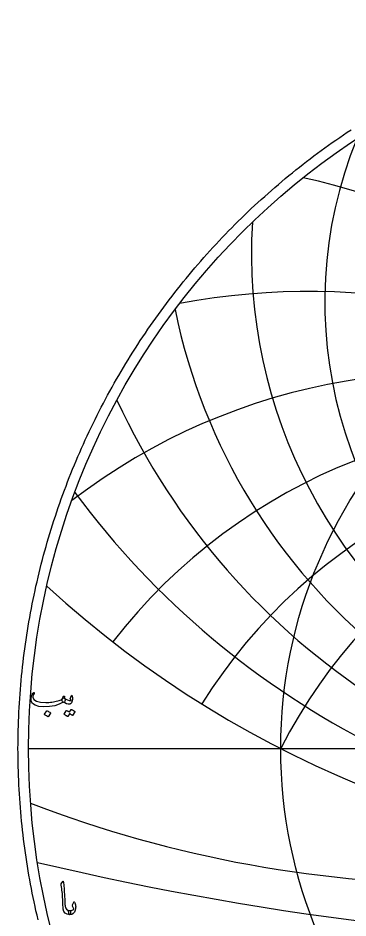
# Model space of a CAD drawing. Header units: millimetres. Extents: x -69 to 69, y -69 to 71.
# Drawn here: x -68.9 to -38.2, y -15.8 to 68 of the extents above; entities that cross this region are included whole.
import ezdxf

# ---------------------------------------------------------------- set-up
doc = ezdxf.new("R2010")
doc.units = ezdxf.units.MM
for name, color, linetype in [('CUT_OUTER', 1, 'Continuous'), ('ENGRAVE', 7, 'Continuous'), ('ENGRAVE_FINE', 8, 'Continuous'), ('TEXT', 5, 'Continuous')]:
    doc.layers.add(name, color=color, linetype=linetype)

msp = doc.modelspace()

# ---------------------------------------------------------------- linework, layer by layer
at = {"layer": 'CUT_OUTER'}
msp.add_lwpolyline([(-67.0672, -15.9274), (-67.1636, -15.5156), (-67.2576, -15.1032), (-67.349, -14.6902), (-67.4379, -14.2767), (-67.5242, -13.8626), (-67.608, -13.4481), (-67.6892, -13.033), (-67.7679, -12.6174), (-67.8441, -12.2013), (-67.9177, -11.7848), (-67.9887, -11.3679), (-68.0572, -10.9505), (-68.1231, -10.5327), (-68.1864, -10.1145), (-68.2472, -9.6959), (-68.3054, -9.277), (-68.361, -8.8577), (-68.4141, -8.4381), (-68.4646, -8.0181), (-68.5125, -7.5979), (-68.5578, -7.1774), (-68.6006, -6.7566), (-68.6407, -6.3355), (-68.6783, -5.9142), (-68.7133, -5.4927), (-68.7457, -5.071), (-68.7755, -4.6491), (-68.8028, -4.227), (-68.8274, -3.8047), (-68.8495, -3.3824), (-68.8689, -2.9598), (-68.8858, -2.5372), (-68.9001, -2.1145), (-68.9117, -1.6917), (-68.9208, -1.2688), (-68.9273, -0.8459), (-68.9312, -0.423), (-68.9325, 0), (-68.9312, 0.423), (-68.9273, 0.8459), (-68.9208, 1.2688), (-68.9117, 1.6917), (-68.9001, 2.1145), (-68.8858, 2.5372), (-68.8689, 2.9598), (-68.8495, 3.3824), (-68.8274, 3.8047), (-68.8028, 4.227), (-68.7755, 4.6491), (-68.7457, 5.071), (-68.7133, 5.4927), (-68.6783, 5.9142), (-68.6407, 6.3355), (-68.6006, 6.7566), (-68.5578, 7.1774), (-68.5125, 7.5979), (-68.4646, 8.0181), (-68.4141, 8.4381), (-68.361, 8.8577), (-68.3054, 9.277), (-68.2472, 9.6959), (-68.1864, 10.1145), (-68.1231, 10.5327), (-68.0572, 10.9505), (-67.9887, 11.3679), (-67.9177, 11.7848), (-67.8441, 12.2013), (-67.7679, 12.6174), (-67.6892, 13.033), (-67.608, 13.4481), (-67.5242, 13.8626), (-67.4379, 14.2767), (-67.349, 14.6902), (-67.2576, 15.1032), (-67.1636, 15.5156), (-67.0672, 15.9274), (-66.9682, 16.3386), (-66.8667, 16.7492), (-66.7626, 17.1592), (-66.6561, 17.5685), (-66.5471, 17.9772), (-66.4355, 18.3852), (-66.3214, 18.7925), (-66.2049, 19.1991), (-66.0858, 19.6049), (-65.9643, 20.01), (-65.8403, 20.4144), (-65.7138, 20.818), (-65.5848, 21.2208), (-65.4534, 21.6229), (-65.3194, 22.0241), (-65.1831, 22.4245), (-65.0443, 22.824), (-64.903, 23.2227), (-64.7593, 23.6205), (-64.6131, 24.0174), (-64.4645, 24.4134), (-64.3135, 24.8085), (-64.1601, 25.2026), (-64.0042, 25.5958), (-63.846, 25.9881), (-63.6853, 26.3793), (-63.5223, 26.7696), (-63.3568, 27.1589), (-63.189, 27.5471), (-63.0188, 27.9343), (-62.8462, 28.3204), (-62.6712, 28.7055), (-62.4939, 29.0895), (-62.3142, 29.4724), (-62.1322, 29.8542), (-61.9479, 30.2349), (-61.7612, 30.6144), (-61.5722, 30.9928), (-61.3809, 31.37), (-61.1872, 31.7461), (-60.9913, 32.1209), (-60.793, 32.4946), (-60.5925, 32.867), (-60.3897, 33.2381), (-60.1846, 33.6081), (-59.9773, 33.9767), (-59.7677, 34.3441), (-59.5558, 34.7102), (-59.3417, 35.0749), (-59.1254, 35.4384), (-58.9068, 35.8005), (-58.686, 36.1613), (-58.4631, 36.5207), (-58.2379, 36.8787), (-58.0105, 37.2354), (-57.7809, 37.5906), (-57.5492, 37.9444), (-57.3153, 38.2968), (-57.0792, 38.6478), (-56.841, 38.9973), (-56.6006, 39.3453), (-56.3582, 39.6919), (-56.1136, 40.037), (-55.8668, 40.3805), (-55.618, 40.7225), (-55.3671, 41.063), (-55.1141, 41.402), (-54.859, 41.7394), (-54.6019, 42.0752), (-54.3427, 42.4095), (-54.0814, 42.7421), (-53.8182, 43.0731), (-53.5529, 43.4025), (-53.2855, 43.7303), (-53.0162, 44.0564), (-52.7449, 44.3809), (-52.4716, 44.7037), (-52.1963, 45.0248), (-51.919, 45.3443), (-51.6398, 45.662), (-51.3587, 45.978), (-51.0756, 46.2922), (-50.7906, 46.6048), (-50.5037, 46.9155), (-50.2149, 47.2245), (-49.9242, 47.5318), (-49.6316, 47.8372), (-49.3371, 48.1408), (-49.0408, 48.4426), (-48.7426, 48.7426), (-48.4426, 49.0408), (-48.1408, 49.3371), (-47.8372, 49.6316), (-47.5318, 49.9242), (-47.2245, 50.2149), (-46.9155, 50.5037), (-46.6048, 50.7906), (-46.2922, 51.0756), (-45.978, 51.3587), (-45.662, 51.6398), (-45.3443, 51.919), (-45.0248, 52.1963), (-44.7037, 52.4716), (-44.3809, 52.7449), (-44.0564, 53.0162), (-43.7303, 53.2855), (-43.4025, 53.5529), (-43.0731, 53.8182), (-42.7421, 54.0814), (-42.4095, 54.3427), (-42.0752, 54.6019), (-41.7394, 54.859), (-41.402, 55.1141), (-41.063, 55.3671), (-40.7225, 55.618), (-40.3805, 55.8668), (-40.037, 56.1136), (-39.6919, 56.3582), (-39.3453, 56.6006), (-38.9973, 56.841), (-38.6478, 57.0792), (-38.2968, 57.3153), (-37.9444, 57.5492)], dxfattribs=at)
at = {"layer": 'ENGRAVE'}
msp.add_lwpolyline([(-67.95, 0), (67.95, 0)], dxfattribs=at)
for radius in [67.95, 44.4794]:
    msp.add_circle((0, 0), radius, dxfattribs=at)
for centre, radius, start, end in [((0, 41.5428), 40.378, 157.921197, 22.078803), ((0, 46.0441), 47.2088, 176.459436, 3.540564), ((0, 51.941), 55.4416, 191.562988, 348.437012), ((0, 59.875), 65.7308, 204.693673, 335.306327), ((0, -22.6634), 49.9203, 27, 153), ((0, -22.6634), 49.9203, 27, 153), ((0, 70.958), 79.2018, 216.531385, 323.468615), ((0, 87.2956), 97.9742, 227.454482, 312.545518), ((-27.043, 100.9257), 113.5593, 248.988855, 270.408491)]:
    msp.add_arc(centre, radius, start, end, dxfattribs=at)
at = {"layer": 'ENGRAVE_FINE'}
for centre, radius, start, end in [((-59.4927, -22.6634), 77.6623, 9.987816, 77.288475), ((-59.4927, -22.6634), 77.6623, 9.987816, 77.288475), ((-41.8881, -22.6634), 65.1664, 12.775396, 100.613681), ((-41.8881, -22.6634), 65.1664, 12.775396, 100.613681), ((-28.8215, -22.6634), 57.643, 15.782919, 127.503789), ((-28.8215, -22.6634), 57.643, 15.782919, 127.503789), ((-18.1695, -22.6634), 53.1241, 19.084968, 142.149598), ((-18.1695, -22.6634), 53.1241, 19.084968, 142.149598), ((-8.8023, -22.6634), 50.6904, 22.779587, 148.066789), ((-8.8023, -22.6634), 50.6904, 22.779587, 148.066789), ((0, 273.3699), 291.7938, 256.701805, 283.298195)]:
    msp.add_arc(centre, radius, start, end, dxfattribs=at)
at = {"layer": 'TEXT'}
for points in [[(-64.6279, 4.6846), (-64.6237, 4.6825), (-64.6198, 4.6803), (-64.6162, 4.6782), (-64.6129, 4.676), (-64.6095, 4.6736), (-64.6059, 4.6707), (-64.602, 4.6672), (-64.5979, 4.6632), (-64.5633, 4.6224), (-64.5496, 4.5646), (-64.5569, 4.4896), (-64.585, 4.3974), (-64.611, 4.3414), (-64.6375, 4.3063), (-64.6646, 4.2921), (-64.6922, 4.2988), (-64.7061, 4.3055), (-64.7179, 4.3085), (-64.7275, 4.3077), (-64.735, 4.3031), (-65.0865, 4.1107), (-65.5066, 3.9752), (-65.9952, 3.8964), (-66.5525, 3.8745), (-67.0031, 3.913), (-67.3433, 4.0159), (-67.5732, 4.1831), (-67.6927, 4.4145), (-67.7112, 4.5239), (-67.7152, 4.6332), (-67.7047, 4.7425), (-67.6798, 4.8518), (-67.6458, 4.9485), (-67.6037, 5.0372), (-67.5536, 5.1178), (-67.4955, 5.1904), (-67.4845, 5.1995), (-67.473, 5.2054), (-67.4609, 5.2081), (-67.4483, 5.2075), (-67.4366, 5.2025), (-67.4269, 5.1958), (-67.4194, 5.1874), (-67.4141, 5.1775), (-67.4116, 5.1679), (-67.413, 5.1561), (-67.4181, 5.1422), (-67.4269, 5.1261), (-67.4891, 5.035), (-67.5298, 4.9461), (-67.5491, 4.8593), (-67.5469, 4.7746), (-67.4451, 4.5624), (-67.2083, 4.4103), (-66.8365, 4.3181), (-66.3296, 4.286), (-66.1904, 4.2881), (-66.0515, 4.2945), (-65.9129, 4.3052), (-65.7745, 4.3202), (-65.6372, 4.3395), (-65.5018, 4.3631), (-65.3682, 4.391), (-65.2365, 4.4231), (-65.1087, 4.4596), (-65.004, 4.496), (-64.9223, 4.5324), (-64.8636, 4.5689), (-64.841, 4.5882), (-64.8202, 4.6117), (-64.8013, 4.6396), (-64.7843, 4.6717), (-64.7684, 4.7076), (-64.7527, 4.7467), (-64.7373, 4.7891), (-64.7222, 4.8346), (-64.7163, 4.8486), (-64.7072, 4.8603), (-64.6948, 4.87), (-64.6793, 4.8775), (-64.6627, 4.8815), (-64.6471, 4.8807), (-64.6327, 4.8751), (-64.6193, 4.8646), (-64.6086, 4.8502), (-64.6021, 4.8325), (-64.6, 4.8116), (-64.6021, 4.7875)], [(-64.7565, 4.3417), (-64.8031, 4.3859), (-64.8272, 4.4413), (-64.8288, 4.508), (-64.8079, 4.586), (-64.7626, 4.6559), (-64.7211, 4.6985), (-64.6833, 4.7138), (-64.6493, 4.7017), (-64.4886, 4.5954), (-64.3278, 4.5206), (-64.1671, 4.4775), (-64.0063, 4.466), (-64.0007, 4.4671), (-63.9967, 4.4703), (-63.9943, 4.4756), (-63.9935, 4.4831), (-63.9975, 4.4973), (-64.0095, 4.5185), (-64.0296, 4.5466), (-64.0578, 4.5817), (-64.0631, 4.5924), (-64.0663, 4.6032), (-64.0674, 4.6139), (-64.0663, 4.6246), (-63.9635, 4.9204), (-63.9586, 4.9316), (-63.9527, 4.9396), (-63.9458, 4.9445), (-63.9377, 4.9461), (-63.9297, 4.9447), (-63.9227, 4.9407), (-63.9168, 4.934), (-63.912, 4.9246), (-63.8799, 4.8285), (-63.8606, 4.7328), (-63.8542, 4.6377), (-63.8606, 4.5431), (-63.8815, 4.4255), (-63.9099, 4.3299), (-63.9458, 4.2562), (-63.9892, 4.2045), (-64.0221, 4.1761), (-64.0524, 4.1552), (-64.08, 4.1418), (-64.1049, 4.1359), (-64.2485, 4.1327), (-64.405, 4.1659), (-64.5743, 4.2356), (-64.7565, 4.3417)], [(-66.2524, 3.493), (-66.2471, 3.4983), (-66.2396, 3.5015), (-66.2299, 3.5026), (-66.2181, 3.5015), (-66.1348, 3.4678), (-66.0563, 3.4265), (-65.9826, 3.3778), (-65.9138, 3.3215), (-65.9071, 3.3129), (-65.9042, 3.3044), (-65.905, 3.2958), (-65.9095, 3.2872), (-66.111, 2.9614), (-66.1185, 2.9537), (-66.1281, 2.9518), (-66.1399, 2.9558), (-66.1538, 2.9657), (-66.1659, 2.9743), (-66.1849, 2.9872), (-66.2109, 3.0043), (-66.2439, 3.0257), (-66.2843, 3.0515), (-66.3328, 3.0815), (-66.3893, 3.1158), (-66.4539, 3.1543), (-66.4625, 3.1608), (-66.4667, 3.1672), (-66.4667, 3.1736), (-66.4625, 3.1801)], [(-63.9935, 3.613), (-63.9881, 3.6183), (-63.9806, 3.6216), (-63.971, 3.6226), (-63.9592, 3.6216), (-63.917, 3.6057), (-63.8761, 3.5883), (-63.8366, 3.5693), (-63.7984, 3.5487), (-63.7613, 3.5262), (-63.725, 3.5015), (-63.6895, 3.4747), (-63.6548, 3.4458), (-63.6481, 3.437), (-63.6452, 3.4276), (-63.646, 3.4177), (-63.6505, 3.4072), (-63.8563, 3.0815), (-63.8619, 3.0772), (-63.8702, 3.0772), (-63.8812, 3.0815), (-63.8949, 3.09), (-63.9043, 3.0979), (-63.9195, 3.1088), (-63.9407, 3.1226), (-63.9677, 3.1393), (-64.001, 3.1593), (-64.0406, 3.1827), (-64.0867, 3.2097), (-64.1392, 3.2401), (-64.3021, 2.9872), (-64.3096, 2.9794), (-64.3192, 2.9775), (-64.331, 2.9815), (-64.345, 2.9914), (-64.357, 3), (-64.376, 3.0129), (-64.402, 3.03), (-64.435, 3.0515), (-64.4754, 3.0772), (-64.5239, 3.1072), (-64.5804, 3.1415), (-64.645, 3.1801), (-64.6517, 3.1865), (-64.6547, 3.1929), (-64.6538, 3.1993), (-64.6493, 3.2058), (-64.4393, 3.5187), (-64.4339, 3.524), (-64.4264, 3.5273), (-64.4168, 3.5283), (-64.405, 3.5273), (-64.3691, 3.5156), (-64.3342, 3.5021), (-64.3005, 3.4867), (-64.2678, 3.4694), (-64.2362, 3.4505), (-64.2056, 3.4303), (-64.1762, 3.4087), (-64.1478, 3.3858)], [(-64.7753, -12.3707), (-64.767, -12.3578), (-64.7592, -12.3493), (-64.752, -12.345), (-64.7453, -12.345), (-64.7351, -12.3506), (-64.726, -12.3675), (-64.718, -12.3956), (-64.711, -12.435), (-64.6757, -12.7551), (-64.6467, -13.0512), (-64.6242, -13.3231), (-64.6081, -13.5709), (-64.5978, -13.7828), (-64.5883, -13.9727), (-64.5796, -14.1407), (-64.5717, -14.2867), (-64.5649, -14.4108), (-64.5594, -14.5128), (-64.5552, -14.5929), (-64.5524, -14.6511), (-64.5144, -14.8252), (-64.4303, -14.9533), (-64.3001, -15.0353), (-64.1238, -15.0712), (-64.0748, -15.084), (-64.0434, -15.114), (-64.0297, -15.1612), (-64.0338, -15.2255), (-64.0539, -15.3267), (-64.0756, -15.3991), (-64.0989, -15.4425), (-64.1238, -15.4569), (-64.3719, -15.4242), (-64.5546, -15.3262), (-64.6719, -15.1628), (-64.7239, -14.934), (-64.7321, -14.8245), (-64.7394, -14.7148), (-64.746, -14.6049), (-64.7517, -14.4946), (-64.757, -14.3841), (-64.7619, -14.2733), (-64.7666, -14.1623), (-64.771, -14.051), (-64.7791, -13.8387), (-64.7903, -13.6475), (-64.8048, -13.4775), (-64.8225, -13.3287), (-64.8434, -13.1858), (-64.8675, -13.0335), (-64.8948, -12.8718), (-64.9253, -12.7007), (-64.9294, -12.6699), (-64.9286, -12.6418), (-64.9229, -12.6164), (-64.9125, -12.5936)], [(-63.8666, -14.5525), (-63.7466, -14.2867), (-63.7289, -14.2575), (-63.7101, -14.2471), (-63.6903, -14.2554), (-63.6694, -14.2824), (-63.6308, -14.3635), (-63.6008, -14.448), (-63.5794, -14.536), (-63.5665, -14.6275), (-63.5625, -14.723), (-63.5676, -14.8231), (-63.5818, -14.9277), (-63.6051, -15.0369), (-63.6761, -15.2206), (-63.7862, -15.3519), (-63.9354, -15.4307), (-64.1238, -15.4569), (-64.1455, -15.4433), (-64.1677, -15.4023), (-64.1905, -15.334), (-64.2138, -15.2383), (-64.2205, -15.1872), (-64.2192, -15.1451), (-64.2098, -15.1121), (-64.1924, -15.0883), (-64.1784, -15.0792), (-64.1624, -15.0733), (-64.1441, -15.0706), (-64.1238, -15.0712), (-64.0051, -15.0674), (-63.902, -15.0433), (-63.8144, -14.9988), (-63.7423, -14.934), (-63.7391, -14.9289), (-63.738, -14.9222), (-63.7391, -14.9139), (-63.7423, -14.904), (-63.7592, -14.8434), (-63.7841, -14.7818), (-63.817, -14.7191), (-63.858, -14.6554), (-63.8714, -14.6313), (-63.8773, -14.6061), (-63.8757, -14.5798), (-63.8666, -14.5525)]]:
    msp.add_lwpolyline(points, close=True, dxfattribs=at)

doc.saveas('drawing.dxf')
